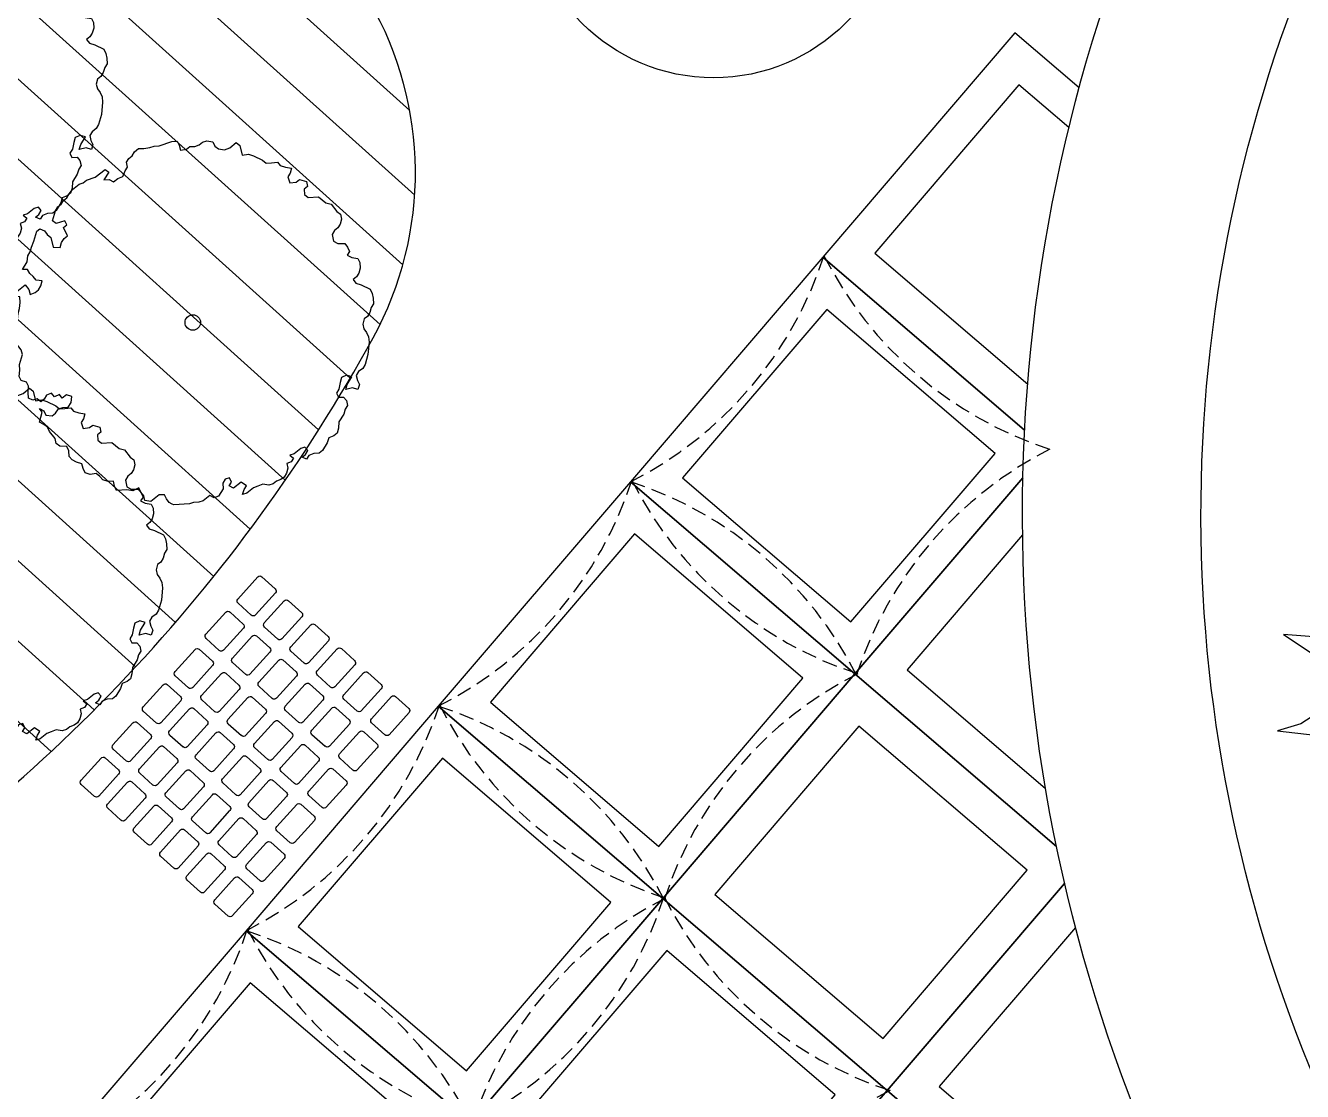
# Model space of a CAD drawing. Extents: x 309418 to 1212698, y 3438380 to 6877191.
# Drawn here: x 606451.22 to 606472.68, y 3438566.44 to 3438584.35 of the extents above; entities that cross this region are included whole.
import ezdxf

# ---------------------------------------------------------------- set-up
doc = ezdxf.new("R2010")
doc.units = 0
doc.header["$MEASUREMENT"] = 0
doc.linetypes.add('HIDDEN', pattern=[0.375, 0.25, -0.125])
for name, color, linetype in [('design', 5, 'Continuous'), ('DRAFT-LINES', 10, 'Continuous'), ('LA-FLOWERING-TREE', 221, 'Continuous'), ('LA-HARD-PAVE-LINE-STEPPING STONES', 23, 'Continuous'), ('LA-PATTERN', 28, 'Continuous'), ('LA-PLNT-PALMS', 251, 'Continuous'), ('LA-PLNT-TREE-TRUNK', 52, 'Continuous'), ('LS-SHADE', 40, 'HIDDEN')]:
    doc.layers.add(name, color=color, linetype=linetype)

# ---------------------------------------------------------------- blocks, each defined once
blk = doc.blocks.new('midule')
at = {"layer": 'design'}
for points in [[(731975.528, 294582.528), (731975.528, 294586.528)], [(731979.528, 294582.528), (731979.528, 294586.528)]]:
    blk.add_lwpolyline(points, dxfattribs=at)
for points in [[(731979.528, 294586.528), (731975.528, 294586.528), (731975.528, 294582.528), (731979.528, 294582.528)], [(731979.028, 294586.028), (731976.028, 294586.028), (731976.028, 294583.028), (731979.028, 294583.028)]]:
    blk.add_lwpolyline(points, close=True, dxfattribs=at)
blk = doc.blocks.new('B-LS-STEPPING STONE')
at = {"layer": 'LA-HARD-PAVE-LINE-STEPPING STONES', "extrusion": (-6.99847e-06, -1.63368e-06, 1)}
for p, q in [((-0.2, 0.05, 0), (-0.2, 0.55, 0)), ((-0.15, 0.6, 0), (0.15, 0.6, 0)), ((0.2, 0.55, 0), (0.2, 0.05, 0)), ((0.15, 0, 0), (-0.15, 0, 0)), ((-0.15, -0.2, 0), (0.15, -0.2, 0)), ((-0.2, -0.75, 0), (-0.2, -0.25, 0)), ((0.2, -0.25, 0), (0.2, -0.75, 0)), ((0.15, -0.8, 0), (-0.15, -0.8, 0))]:
    blk.add_line(p, q, dxfattribs=at)
for centre, start, end in [((-0.15, 0.55, 0), 90, 180), ((0.15, 0.55, 0), 0, 90), ((-0.15, 0.05, 0), 180, 270), ((0.15, 0.05, 0), 270, 0), ((-0.15, -0.25, 0), 90, 180), ((0.15, -0.25, 0), 0, 90), ((-0.15, -0.75, 0), 180, 270), ((0.15, -0.75, 0), 270, 0)]:
    blk.add_arc(centre, 0.05, start, end, dxfattribs=at)
blk = doc.blocks.new('*U228')
at = {"layer": 'LA-HARD-PAVE-LINE-STEPPING STONES', "extrusion": (4.37504e-06, -5.27321e-06, 1), "xscale": -1, "rotation": 90.00000000132182}
for p in [(-0.116, 3.415, 0), (-0.116, 2.815, 0), (-0.116, 2.215, 0), (-0.116, 1.615, 0), (-0.116, 1.015, 0), (-0.1, 0.4, 0)]:
    blk.add_blockref('B-LS-STEPPING STONE', p, dxfattribs=at)
blk = doc.blocks.new('FTR-6')
blk.add_lwpolyline([(-2.443, -1.827), (-2.433, -1.751), (-2.405, -1.678), (-2.469, -1.618), (-2.646, -1.595), (-2.707, -1.511), (-2.662, -1.44), (-2.652, -1.364), (-2.624, -1.291), (-2.727, -1.252), (-2.788, -1.167), (-2.916, -1.048), (-2.888, -0.975), (-2.843, -0.904), (-2.907, -0.844), (-2.951, -0.762), (-2.941, -0.686), (-2.949, -0.608), (-3.03, -0.546), (-3.073, -0.464), (-3.046, -0.391), (-3.001, -0.32), (-3.044, -0.237), (-3.07, -0.157), (-3.06, -0.081), (-2.997, -0.013), (-2.97, 0.061), (-3.048, 0.148), (-3.056, 0.226), (-3.011, 0.297), (-2.992, 0.448), (-2.964, 0.521), (-2.972, 0.599), (-2.998, 0.679), (-2.843, 0.762), (-2.834, 0.837), (-2.808, 0.757), (-2.836, 0.684), (-2.775, 0.599), (-2.704, 0.59), (-2.613, 0.604), (-2.546, 0.57), (-2.481, 0.51), (-2.39, 0.524), (-2.31, 0.59), (-2.353, 0.673), (-2.441, 0.684), (-2.431, 0.76), (-2.516, 0.796), (-2.506, 0.872), (-2.591, 0.909), (-2.665, 0.893), (-2.736, 0.902), (-2.744, 0.98), (-2.811, 1.014), (-2.836, 1.094), (-2.774, 1.163), (-2.693, 1.229), (-2.666, 1.303), (-2.709, 1.385), (-2.682, 1.458), (-2.601, 1.525), (-2.539, 1.594), (-2.385, 1.676), (-2.34, 1.747), (-2.31, 1.974), (-2.237, 1.99), (-2.16, 2.031), (-2.097, 2.1), (-2.02, 2.142), (-1.939, 2.208), (-1.862, 2.249), (-1.782, 2.316), (-1.719, 2.385), (-1.798, 2.472), (-1.862, 2.531), (-1.774, 2.52), (-1.689, 2.483), (-1.512, 2.46), (-1.525, 2.36), (-1.57, 2.289), (-1.486, 2.252), (-1.415, 2.243), (-1.341, 2.259), (-1.264, 2.3), (-1.325, 2.385), (-1.315, 2.461), (-1.323, 2.538), (-1.296, 2.612), (-1.36, 2.671), (-1.212, 2.703), (-1.132, 2.77), (-1.058, 2.786), (-0.981, 2.827), (-0.886, 2.866), (-0.732, 2.949), (-0.662, 2.94), (-0.636, 2.86), (-0.646, 2.784), (-0.638, 2.706), (-0.728, 2.564), (-0.65, 2.477), (-0.573, 2.518), (-0.499, 2.534), (-0.428, 2.525), (-0.373, 2.672), (-0.303, 2.663), (-0.275, 2.736), (-0.41, 2.805), (-0.418, 2.883), (-0.264, 2.965), (-0.19, 2.981), (-0.119, 2.972), (-0.046, 2.988), (0.025, 2.979), (0.099, 2.995), (0.19, 3.009), (0.331, 2.991), (0.399, 2.957), (0.469, 2.948), (0.604, 2.879), (0.815, 2.852), (0.823, 2.774), (0.676, 2.742), (0.74, 2.682), (0.765, 2.602), (0.853, 2.591), (0.938, 2.554), (1.033, 2.593), (1.107, 2.609), (1.152, 2.68), (1.226, 2.696), (1.296, 2.687), (1.37, 2.703), (1.458, 2.692), (1.522, 2.632), (1.604, 2.57), (1.671, 2.536), (1.735, 2.477), (1.937, 2.374), (2.001, 2.314), (1.974, 2.241), (1.929, 2.17), (2.01, 2.108), (2.081, 2.099), (2.145, 2.039), (2.212, 2.005), (2.283, 1.996), (2.35, 1.962), (2.411, 1.877), (2.383, 1.804), (2.391, 1.726), (2.452, 1.641), (2.537, 1.604), (2.678, 1.586), (2.686, 1.508), (2.596, 1.366), (2.678, 1.304), (2.721, 1.222), (2.772, 1.062), (2.78, 0.984), (2.844, 0.924), (2.925, 0.862), (2.916, 0.787), (2.959, 0.704), (3.019, 0.62), (2.942, 0.578), (2.869, 0.562), (2.82, 0.466), (2.902, 0.404), (2.973, 0.395), (3.03, 0.285), (2.985, 0.214), (2.914, 0.223), (2.852, 0.155), (2.86, 0.077), (2.988, -0.042), (3.003, -0.198), (3.047, -0.281), (3.027, -0.432), (3.035, -0.51), (2.99, -0.581), (2.913, -0.622), (2.839, -0.638), (2.769, -0.629), (2.695, -0.645), (2.629, -0.739), (2.654, -0.819), (2.733, -0.906), (2.723, -0.982), (2.696, -1.055), (2.622, -1.071), (2.647, -1.151), (2.708, -1.236), (2.681, -1.31), (2.618, -1.378), (2.541, -1.42), (2.467, -1.436), (2.397, -1.427), (2.387, -1.502), (2.43, -1.585), (2.481, -1.745), (2.454, -1.818), (2.409, -1.889), (2.346, -1.958), (2.272, -1.974), (2.195, -2.015), (2.121, -2.032), (2.051, -2.022), (1.974, -2.064), (1.929, -2.135), (1.919, -2.21), (1.891, -2.284), (1.829, -2.353), (1.668, -2.486), (1.514, -2.568), (1.44, -2.584), (1.352, -2.573), (1.278, -2.589), (1.233, -2.66), (1.206, -2.733), (1.129, -2.775), (1.086, -2.692), (0.986, -2.628), (1.063, -2.587), (1.211, -2.555), (1.168, -2.472), (1.083, -2.436), (1.006, -2.477), (0.908, -2.541), (0.834, -2.557), (0.807, -2.631), (0.871, -2.69), (0.861, -2.766), (0.816, -2.837), (0.742, -2.853), (0.665, -2.894), (0.517, -2.926), (0.437, -2.993), (0.36, -3.034), (0.29, -3.025), (0.205, -2.988), (0.128, -3.03), (-0.02, -3.062), (-0.091, -3.053), (-0.155, -2.993), (-0.24, -2.957), (-0.313, -2.973), (-0.339, -2.893), (-0.268, -2.902), (-0.194, -2.886), (-0.185, -2.81), (-0.252, -2.776), (-0.393, -2.757), (-0.46, -2.723), (-0.453, -2.801), (-0.526, -2.817), (-0.594, -2.783), (-0.639, -2.854), (-0.716, -2.895), (-0.79, -2.911), (-0.86, -2.902), (-0.927, -2.868), (-0.998, -2.859), (-1.065, -2.824), (-1.126, -2.74), (-1.211, -2.703), (-1.278, -2.669), (-1.419, -2.651), (-1.487, -2.616), (-1.41, -2.575), (-1.336, -2.559), (-1.358, -2.454), (-1.517, -2.433), (-1.542, -2.353), (-1.468, -2.337), (-1.441, -2.263), (-1.508, -2.229), (-1.582, -2.245), (-1.645, -2.314), (-1.792, -2.346), (-1.86, -2.312), (-1.885, -2.232), (-2.026, -2.213), (-2.094, -2.179), (-2.158, -2.12), (-2.225, -2.085), (-2.417, -1.907), (-2.431, -1.879)], close=True)
blk.add_circle((0, 0), 0.13)
blk = doc.blocks.new('GH-B-LA-PL-PALM')
for p, q in [((-1.517, 2.964), (-2.174, 3.082)), ((-2.174, 3.082), (-1.583, 2.408)), ((-0.725, 2.373), (-1.517, 2.964)), ((-1.583, 2.408), (-1.319, 1.141)), ((-0.226, 1.232), (-0.725, 2.373)), ((-2.808, 1.298), (-2.97, 2.047)), ((-2.97, 2.047), (-2.513, 1.474)), ((-1.933, 0.598), (-2.808, 1.298)), ((-2.513, 1.474), (-1.587, 0.875)), ((-1.319, 1.141), (-0.653, 0.504)), ((-0.022, 0.123), (-0.226, 1.232)), ((-1.587, 0.875), (-0.851, 0.675)), ((-0.955, 0.175), (-1.933, 0.598)), ((-0.653, 0.504), (-0.099, 0.076)), ((-0.955, 0.175), (-0.123, 0.023)), ((-0.585, -0.034), (-1.172, -0.045)), ((0.206, -1.184), (0.662, -1.757)), ((0.662, -1.757), (1.267, -2.163)), ((1.267, -2.163), (1.777, -2.915))]:
    blk.add_line(p, q)
for points in [[(-0.451, 1.808), (-0.499, 2.44), (-0.17, 3.188), (-0.209, 2.316), (0.031, 1.265), (0.106, 0.609)], [(0.075, 0.1), (0.543, 0.728), (1.155, 1.179), (1.809, 1.901), (2.162, 2.778)], [(0.112, 0.054), (1.131, 0.546), (1.977, 1.672), (1.392, 1.44)], [(0.484, -0.064), (1.072, -0.167), (1.803, 0.069), (1.06, 0.076), (0.462, 0.223)], [(-0.085, -0.091), (-0.721, -0.772), (-1.64, -1.411), (-2.332, -2.431), (-1.827, -1.319), (-1.132, -0.325), (-0.476, 0.023), (-0.125, 0.006)], [(-1.27, -0.522), (-2.104, -0.891), (-3.563, -1.025), (-2.852, -0.688), (-2.355, -0.309), (-1.172, -0.045)], [(-0.056, -0.112), (-0.459, -0.92), (-0.598, -1.887), (-0.356, -3.184), (-0.437, -3.729), (-0.092, -3.173), (0.082, -2.348), (0.165, -1.363), (0.015, -0.124)], [(0.089, -0.087), (1.018, -0.999), (1.885, -1.46), (2.766, -1.745), (3.106, -1.976), (2.762, -1.439), (1.868, -0.796), (1.076, -0.298), (0.553, -0.094), (0.123, -0.021)], [(1.682, -0.703), (2.163, -0.713), (2.841, -0.428), (3.079, -0.234), (2.524, -0.261), (1.55, -0.256), (0.968, -0.194)], [(1.777, -2.915), (1.7, -2.02), (1.329, -1.394), (0.682, -0.702)]]:
    blk.add_lwpolyline(points)
blk.add_arc((3.175, -0.24), 3.184, 108.5551, 173.4273)
at = {"layer": 'LA-PLNT-TREE-TRUNK'}
blk.add_circle((0, 0), 0.131, dxfattribs=at)

msp = doc.modelspace()

# ---------------------------------------------------------------- hatches: boundary and pattern name
at = {"layer": 'LA-PATTERN', "true_color": 0x99724c}
h = msp.add_hatch(dxfattribs=at)
h.set_pattern_fill('_USER', color=35, scale=1.0032, angle=318, pattern_type=0)
h.set_pattern_definition([(318, (0, 0), (0.6712718243, 0.74552288892), [])])
edge = h.paths.add_edge_path()
edge.add_arc((606453.82931, 3438573.90853), 13.82901, 96.933075, 185.336637)
edge.add_arc((606444.90443, 3438573.07483), 4.86528, 185.336637, 302.083029)
edge.add_arc((606432.76809, 3438592.43456), 27.71456, 302.083029, 331.245666)
edge.add_arc((606452.01242, 3438581.87486), 5.76344, 331.245666, 448.532668)

# ---------------------------------------------------------------- linework, layer by layer
at = {"layer": 'design'}
for points in [[(606467.8514, 3438584.22812), (606464.62108, 3438580.45569)], [(606468.93048, 3438583.3041), (606467.8514, 3438584.22812), (606464.62108, 3438580.45569), (606468.01539, 3438577.54915)], [(606468.75849, 3438582.63406), (606467.91916, 3438583.35277), (606465.49642, 3438580.52345), (606468.06625, 3438578.32292)], [(606464.62108, 3438580.45569), (606461.39076, 3438576.68326)], [(606468.01539, 3438577.54915), (606464.62108, 3438580.45569), (606461.39076, 3438576.68326), (606465.16319, 3438573.45294), (606467.98579, 3438576.74922)], [(606467.98579, 3438576.74922), (606465.16319, 3438573.45294)], [(606467.98579, 3438576.74922), (606465.16319, 3438573.45294), (606468.55108, 3438570.5519)], [(606467.98579, 3438576.74922), (606465.16319, 3438573.45294)], [(606467.98102, 3438575.78917), (606466.03853, 3438573.5207), (606468.36735, 3438571.52654)], [(606465.16319, 3438573.45294), (606461.93287, 3438569.68051)], [(606468.55108, 3438570.5519), (606465.16319, 3438573.45294), (606461.93287, 3438569.68051), (606465.7053, 3438566.45019), (606468.68697, 3438569.93224)], [(606468.68697, 3438569.93224), (606465.7053, 3438566.45019)], [(606468.68697, 3438569.93224), (606465.7053, 3438566.45019), (606469.47773, 3438563.21986), (606470.56514, 3438564.48977)], [(606468.68697, 3438569.93224), (606465.7053, 3438566.45019)], [(606468.86943, 3438569.19084), (606466.58064, 3438566.51795), (606469.40996, 3438564.09521), (606470.28267, 3438565.11438)]]:
    msp.add_lwpolyline(points, dxfattribs=at)
for points in [[(606462.2661, 3438576.75102), (606465.09543, 3438574.32828), (606467.51817, 3438577.1576), (606464.68884, 3438579.58034)], [(606462.80821, 3438569.74827), (606465.63754, 3438567.32553), (606468.06028, 3438570.15485), (606465.23095, 3438572.57759)]]:
    msp.add_lwpolyline(points, close=True, dxfattribs=at)
at = {"layer": 'DRAFT-LINES'}
for points in [[(606508.47805, 3438475.58787, -0.11489037), (606496.3332, 3438528.92423, 0.2181063), (606486.0409, 3438551.69002, -0.00720977), (606478.85843, 3438558.13242, -0.43618786), (606478.76414, 3438594.04507, 0.53278998), (606470.8757, 3438643.21499, -0.52348805), (606467.29572, 3438663.62665, 0.03469235), (606480.01289, 3438678.08127, 0.3413348), (606479.89916, 3438698.09038, 0.07642218), (606463.60895, 3438713.4098, -0.5527676), (606464.65738, 3438738.79201, 0.4755141), (606469.70686, 3438769.40412), (606466.02866, 3438773.56203)], [(606503.91149, 3438478.30023, -0.10580583), (606493.33324, 3438528.9389, 0.2181063), (606484.07017, 3438549.42811, -0.00720977), (606476.8233, 3438555.92829, -0.43618786), (606476.71746, 3438596.23849, 0.53278998), (606469.61786, 3438640.49142, -0.52348805), (606465.1861, 3438665.75961, 0.03469235), (606477.62861, 3438679.90205, 0.3413348), (606477.53574, 3438696.24262, 0.07642218), (606461.9097, 3438710.93743, -0.5527676), (606463.16783, 3438741.39609, 0.4755141), (606467.45988, 3438767.41639), (606463.72499, 3438771.63838)], [(606452.16001, 3438587.63641, 0.406076), (606440.06024, 3438572.62233, 0.55857418), (606447.48861, 3438568.95259, 0.12793725), (606457.06518, 3438579.10233, 0.5616731), (606452.16001, 3438587.63641, 6.95738732)]]:
    msp.add_lwpolyline(points, format="xyb", dxfattribs=at)
at = {"layer": 'LA-FLOWERING-TREE'}
msp.add_circle((606462.78892, 3438586.60496), 3.13344, dxfattribs=at)
at = {"layer": 'LS-SHADE'}
for points in [[(606468.44073, 3438577.22902, 0.2), (606465.18863, 3438573.43115, 0.2), (606461.39076, 3438576.68326, 0.2), (606464.64286, 3438580.48113, 0.2)], [(606465.21041, 3438573.45659, 0.2), (606461.95831, 3438569.65872, 0.2), (606458.16044, 3438572.91083, 0.2), (606461.41254, 3438576.7087, 0.2)], [(606461.98009, 3438569.68416, 0.2), (606458.72799, 3438565.88629, 0.2), (606454.93012, 3438569.1384, 0.2), (606458.18222, 3438572.93627, 0.2)], [(606465.75252, 3438566.45384, 0.2), (606462.50042, 3438562.65597, 0.2), (606458.70255, 3438565.90808, 0.2), (606461.95465, 3438569.70595, 0.2)], [(606458.74977, 3438565.91173, 0.2), (606455.49767, 3438562.11386, 0.2), (606451.6998, 3438565.36597, 0.2), (606454.9519, 3438569.16384, 0.2)]]:
    msp.add_lwpolyline(points, format="xyb", close=True, dxfattribs=at)

# ---------------------------------------------------------------- block references
at = {"rotation": 47.84620263493126}
for p in [(606457.38071, 3438572.18681, 0), (606456.32562, 3438570.96757, 0), (606455.28261, 3438569.73554, 0)]:
    msp.add_blockref('*U228', p, dxfattribs=at)
at = {"layer": 'design', "xscale": 1.241626847154304, "yscale": 1.241626847154304, "zscale": 1.241626847154304, "rotation": 139.4228461358693}
for p in [(1534674.8816, 3125205.86808), (1534671.65128, 3125202.09565), (1534675.42371, 3125198.86533), (1534668.42096, 3125198.32322), (1534679.19614, 3125195.63501)]:
    msp.add_blockref('midule', p, dxfattribs=at)
at = {"layer": 'LA-FLOWERING-TREE', "rotation": 45.77054702215741}
for p in [(606449.55507, 3438583.39168), (606454.03379, 3438579.35903), (606450.5604, 3438575.23056)]:
    msp.add_blockref('FTR-6', p, dxfattribs=at)
at = {"layer": 'LA-PLNT-PALMS', "rotation": 231.1357011280185}
msp.add_blockref('GH-B-LA-PL-PALM', (606475.75355, 3438573.67286), dxfattribs=at)

doc.saveas('drawing.dxf')
